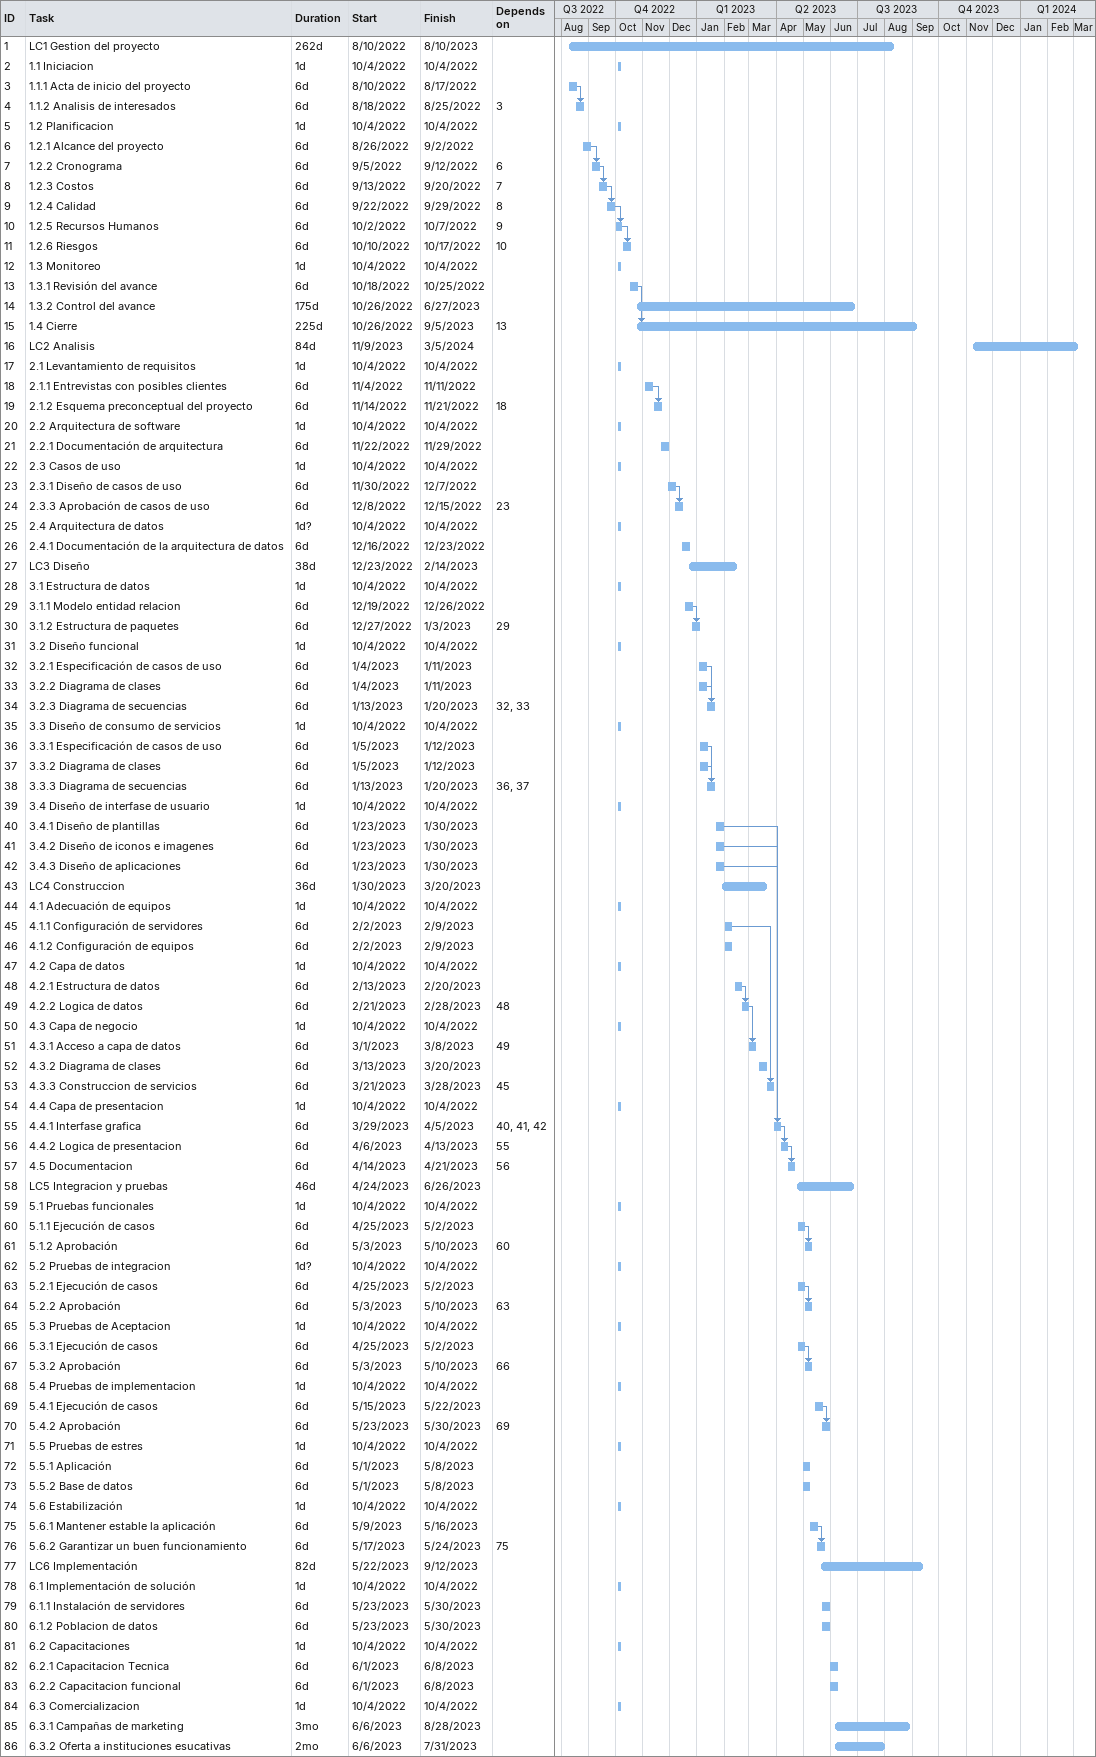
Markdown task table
| ID | Task | Duration | Start | Finish | Predecessors |
|---|---|---|---|---|---|
| 1 | LC1 Gestion del proyecto | 262d | 2022-08-10 | 2023-08-10 |  |
| 2 | 1.1 Iniciacion | 1d | 2022-10-04 | 2022-10-04 |  |
| 3 | 1.1.1 Acta de inicio del proyecto | 6d | 2022-08-10 | 2022-08-17 |  |
| 4 | 1.1.2 Analisis de interesados | 6d | 2022-08-18 | 2022-08-25 | 3 |
| 5 | 1.2 Planificacion | 1d | 2022-10-04 | 2022-10-04 |  |
| 6 | 1.2.1 Alcance del proyecto | 6d | 2022-08-26 | 2022-09-02 |  |
| 7 | 1.2.2 Cronograma | 6d | 2022-09-05 | 2022-09-12 | 6 |
| 8 | 1.2.3 Costos | 6d | 2022-09-13 | 2022-09-20 | 7 |
| 9 | 1.2.4 Calidad | 6d | 2022-09-22 | 2022-09-29 | 8 |
| 10 | 1.2.5 Recursos Humanos | 6d | 2022-10-02 | 2022-10-07 | 9 |
| 11 | 1.2.6 Riesgos | 6d | 2022-10-10 | 2022-10-17 | 10 |
| 12 | 1.3 Monitoreo | 1d | 2022-10-04 | 2022-10-04 |  |
| 13 | 1.3.1 Revisión del avance | 6d | 2022-10-18 | 2022-10-25 |  |
| 14 | 1.3.2 Control del avance | 175d | 2022-10-26 | 2023-06-27 |  |
| 15 | 1.4 Cierre | 225d | 2022-10-26 | 2023-09-05 | 13 |
| 16 | LC2 Analisis | 84d | 2023-11-09 | 2024-03-05 |  |
| 17 | 2.1 Levantamiento de requisitos | 1d | 2022-10-04 | 2022-10-04 |  |
| 18 | 2.1.1 Entrevistas con posibles clientes | 6d | 2022-11-04 | 2022-11-11 |  |
| 19 | 2.1.2 Esquema preconceptual del proyecto | 6d | 2022-11-14 | 2022-11-21 | 18 |
| 20 | 2.2 Arquitectura de software | 1d | 2022-10-04 | 2022-10-04 |  |
| 21 | 2.2.1 Documentación de arquitectura | 6d | 2022-11-22 | 2022-11-29 |  |
| 22 | 2.3 Casos de uso | 1d | 2022-10-04 | 2022-10-04 |  |
| 23 | 2.3.1 Diseño de casos de uso | 6d | 2022-11-30 | 2022-12-07 |  |
| 24 | 2.3.3 Aprobación de casos de uso | 6d | 2022-12-08 | 2022-12-15 | 23 |
| 25 | 2.4 Arquitectura de datos | 1d? | 2022-10-04 | 2022-10-04 |  |
| 26 | 2.4.1 Documentación de la arquitectura de datos | 6d | 2022-12-16 | 2022-12-23 |  |
| 27 | LC3 Diseño | 38d | 2022-12-23 | 2023-02-14 |  |
| 28 | 3.1 Estructura de datos | 1d | 2022-10-04 | 2022-10-04 |  |
| 29 | 3.1.1 Modelo entidad relacion | 6d | 2022-12-19 | 2022-12-26 |  |
| 30 | 3.1.2 Estructura de paquetes | 6d | 2022-12-27 | 2023-01-03 | 29 |
| 31 | 3.2 Diseño funcional | 1d | 2022-10-04 | 2022-10-04 |  |
| 32 | 3.2.1 Especificación de casos de uso | 6d | 2023-01-04 | 2023-01-11 |  |
| 33 | 3.2.2 Diagrama de clases | 6d | 2023-01-04 | 2023-01-11 |  |
| 34 | 3.2.3 Diagrama de secuencias | 6d | 2023-01-13 | 2023-01-20 | 32, 33 |
| 35 | 3.3 Diseño de consumo de servicios | 1d | 2022-10-04 | 2022-10-04 |  |
| 36 | 3.3.1 Especificación de casos de uso | 6d | 2023-01-05 | 2023-01-12 |  |
| 37 | 3.3.2 Diagrama de clases | 6d | 2023-01-05 | 2023-01-12 |  |
| 38 | 3.3.3 Diagrama de secuencias | 6d | 2023-01-13 | 2023-01-20 | 36, 37 |
| 39 | 3.4 Diseño de interfase de usuario | 1d | 2022-10-04 | 2022-10-04 |  |
| 40 | 3.4.1 Diseño de plantillas | 6d | 2023-01-23 | 2023-01-30 |  |
| 41 | 3.4.2 Diseño de iconos e imagenes | 6d | 2023-01-23 | 2023-01-30 |  |
| 42 | 3.4.3 Diseño de aplicaciones | 6d | 2023-01-23 | 2023-01-30 |  |
| 43 | LC4 Construccion | 36d | 2023-01-30 | 2023-03-20 |  |
| 44 | 4.1 Adecuación de equipos | 1d | 2022-10-04 | 2022-10-04 |  |
| 45 | 4.1.1 Configuración de servidores | 6d | 2023-02-02 | 2023-02-09 |  |
| 46 | 4.1.2 Configuración de equipos | 6d | 2023-02-02 | 2023-02-09 |  |
| 47 | 4.2 Capa de datos | 1d | 2022-10-04 | 2022-10-04 |  |
| 48 | 4.2.1 Estructura de datos | 6d | 2023-02-13 | 2023-02-20 |  |
| 49 | 4.2.2 Logica de datos | 6d | 2023-02-21 | 2023-02-28 | 48 |
| 50 | 4.3 Capa de negocio | 1d | 2022-10-04 | 2022-10-04 |  |
| 51 | 4.3.1 Acceso a capa de datos | 6d | 2023-03-01 | 2023-03-08 | 49 |
| 52 | 4.3.2 Diagrama de clases | 6d | 2023-03-13 | 2023-03-20 |  |
| 53 | 4.3.3 Construccion de servicios | 6d | 2023-03-21 | 2023-03-28 | 45 |
| 54 | 4.4 Capa de presentacion | 1d | 2022-10-04 | 2022-10-04 |  |
| 55 | 4.4.1 Interfase grafica | 6d | 2023-03-29 | 2023-04-05 | 40, 41, 42 |
| 56 | 4.4.2 Logica de presentacion | 6d | 2023-04-06 | 2023-04-13 | 55 |
| 57 | 4.5 Documentacion | 6d | 2023-04-14 | 2023-04-21 | 56 |
| 58 | LC5 Integracion y pruebas | 46d | 2023-04-24 | 2023-06-26 |  |
| 59 | 5.1 Pruebas funcionales | 1d | 2022-10-04 | 2022-10-04 |  |
| 60 | 5.1.1 Ejecución de casos | 6d | 2023-04-25 | 2023-05-02 |  |
| 61 | 5.1.2 Aprobación | 6d | 2023-05-03 | 2023-05-10 | 60 |
| 62 | 5.2 Pruebas de integracion | 1d? | 2022-10-04 | 2022-10-04 |  |
| 63 | 5.2.1 Ejecución de casos | 6d | 2023-04-25 | 2023-05-02 |  |
| 64 | 5.2.2 Aprobación | 6d | 2023-05-03 | 2023-05-10 | 63 |
| 65 | 5.3 Pruebas de Aceptacion | 1d | 2022-10-04 | 2022-10-04 |  |
| 66 | 5.3.1 Ejecución de casos | 6d | 2023-04-25 | 2023-05-02 |  |
| 67 | 5.3.2 Aprobación | 6d | 2023-05-03 | 2023-05-10 | 66 |
| 68 | 5.4 Pruebas de implementacion | 1d | 2022-10-04 | 2022-10-04 |  |
| 69 | 5.4.1 Ejecución de casos | 6d | 2023-05-15 | 2023-05-22 |  |
| 70 | 5.4.2 Aprobación | 6d | 2023-05-23 | 2023-05-30 | 69 |
| 71 | 5.5 Pruebas de estres | 1d | 2022-10-04 | 2022-10-04 |  |
| 72 | 5.5.1 Aplicación | 6d | 2023-05-01 | 2023-05-08 |  |
| 73 | 5.5.2 Base de datos | 6d | 2023-05-01 | 2023-05-08 |  |
| 74 | 5.6 Estabilización | 1d | 2022-10-04 | 2022-10-04 |  |
| 75 | 5.6.1 Mantener estable la aplicación | 6d | 2023-05-09 | 2023-05-16 |  |
| 76 | 5.6.2 Garantizar un buen funcionamiento | 6d | 2023-05-17 | 2023-05-24 | 75 |
| 77 | LC6 Implementación | 82d | 2023-05-22 | 2023-09-12 |  |
| 78 | 6.1 Implementación de solución | 1d | 2022-10-04 | 2022-10-04 |  |
| 79 | 6.1.1 Instalación de servidores | 6d | 2023-05-23 | 2023-05-30 |  |
| 80 | 6.1.2 Poblacion de datos | 6d | 2023-05-23 | 2023-05-30 |  |
| 81 | 6.2 Capacitaciones | 1d | 2022-10-04 | 2022-10-04 |  |
| 82 | 6.2.1 Capacitacion Tecnica | 6d | 2023-06-01 | 2023-06-08 |  |
| 83 | 6.2.2 Capacitacion funcional | 6d | 2023-06-01 | 2023-06-08 |  |
| 84 | 6.3 Comercializacion | 1d | 2022-10-04 | 2022-10-04 |  |
| 85 | 6.3.1 Campañas de marketing | 3mo | 2023-06-06 | 2023-08-28 |  |
| 86 | 6.3.2 Oferta a instituciones esucativas | 2mo | 2023-06-06 | 2023-07-31 |  |
